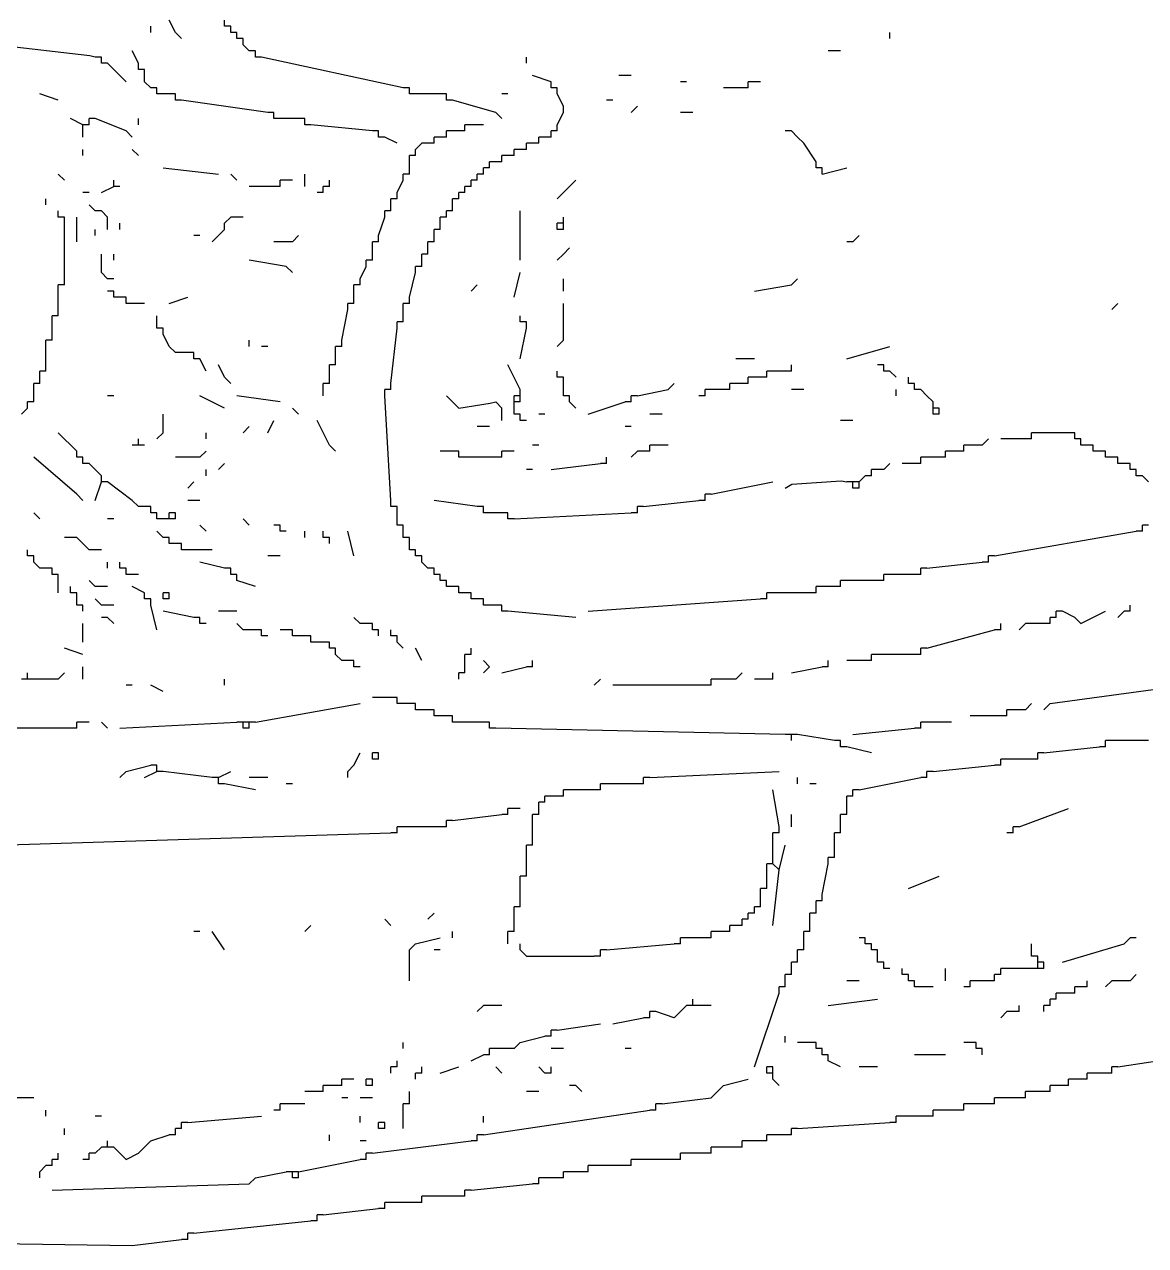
# Model space of a CAD drawing. Extents: x 0.03 to 8.61, y 0.04 to 5.34.
# Drawn here: x 4.274 to 5.547, y 0.245 to 1.633 of the extents above; entities that cross this region are included whole.
import ezdxf

# ---------------------------------------------------------------- set-up
doc = ezdxf.new("R2010")
doc.units = 0

msp = doc.modelspace()

# ---------------------------------------------------------------- linework, layer by layer
at = {"color": 7, "linetype": 'CONTINUOUS'}
for p, q in [((4.445, 1.624), (4.438, 1.638)), ((4.501, 1.631), (4.501, 1.638)), ((4.417, 1.624), (4.417, 1.631)), ((4.508, 1.631), (4.501, 1.631)), ((4.508, 1.624), (4.508, 1.631)), ((4.3477, 1.5974), (4.1508, 1.6203)), ((4.452, 1.617), (4.445, 1.624)), ((4.515, 1.624), (4.508, 1.624)), ((4.522, 1.617), (4.515, 1.617)), ((4.354, 1.596), (4.3477, 1.5974)), ((4.403, 1.589), (4.396, 1.603)), ((4.529, 1.603), (4.522, 1.61)), ((4.536, 1.603), (4.529, 1.603)), ((4.361, 1.596), (4.354, 1.596)), ((4.361, 1.589), (4.361, 1.596)), ((4.368, 1.589), (4.361, 1.589)), ((4.382, 1.575), (4.368, 1.589)), ((4.543, 1.596), (4.536, 1.596)), ((4.844, 1.589), (4.844, 1.596)), ((4.389, 1.568), (4.382, 1.575)), ((4.872, 1.568), (4.851, 1.575)), ((4.963, 1.575), (4.949, 1.575)), ((4.417, 1.561), (4.41, 1.568)), ((4.424, 1.561), (4.417, 1.561)), ((4.424, 1.554), (4.424, 1.561)), ((4.711, 1.561), (4.704, 1.561)), ((4.711, 1.554), (4.711, 1.561)), ((4.879, 1.561), (4.872, 1.561)), ((4.431, 1.554), (4.424, 1.554)), ((4.438, 1.554), (4.431, 1.554)), ((4.445, 1.554), (4.438, 1.554)), ((4.445, 1.547), (4.445, 1.554)), ((4.452, 1.547), (4.445, 1.547)), ((4.55, 1.533), (4.452, 1.547)), ((4.746, 1.554), (4.718, 1.554)), ((4.753, 1.554), (4.746, 1.554)), ((4.753, 1.547), (4.753, 1.554)), ((4.823, 1.554), (4.816, 1.554)), ((4.886, 1.54), (4.879, 1.554)), ((4.557, 1.533), (4.55, 1.533)), ((4.557, 1.526), (4.557, 1.533)), ((4.816, 1.526), (4.809, 1.533)), ((4.354, 1.526), (4.347, 1.526)), ((4.564, 1.526), (4.557, 1.526)), ((4.585, 1.526), (4.564, 1.526)), ((4.592, 1.526), (4.585, 1.526)), ((4.592, 1.519), (4.592, 1.526)), ((4.599, 1.519), (4.592, 1.519)), ((4.669, 1.512), (4.599, 1.519)), ((4.781, 1.519), (4.774, 1.519)), ((4.774, 1.512), (4.774, 1.519)), ((4.795, 1.519), (4.781, 1.519)), ((4.676, 1.512), (4.669, 1.512)), ((4.676, 1.505), (4.676, 1.512)), ((4.683, 1.505), (4.676, 1.505)), ((4.697, 1.498), (4.683, 1.505)), ((4.746, 1.505), (4.739, 1.505)), ((4.739, 1.498), (4.739, 1.505)), ((4.753, 1.505), (4.746, 1.505)), ((4.76, 1.512), (4.753, 1.512)), ((4.753, 1.505), (4.753, 1.512)), ((4.767, 1.512), (4.76, 1.512)), ((4.774, 1.512), (4.767, 1.512)), ((5.145, 1.512), (5.138, 1.512)), ((5.152, 1.505), (5.145, 1.512)), ((5.159, 1.498), (5.152, 1.505)), ((4.34, 1.484), (4.34, 1.491)), ((4.718, 1.491), (4.725, 1.498)), ((4.718, 1.484), (4.718, 1.491)), ((4.732, 1.498), (4.725, 1.498)), ((4.739, 1.498), (4.732, 1.498)), ((4.718, 1.484), (4.711, 1.484)), ((4.711, 1.477), (4.711, 1.484)), ((4.711, 1.47), (4.711, 1.477)), ((4.319, 1.456), (4.312, 1.463)), ((4.431, 1.47), (4.494, 1.463)), ((4.515, 1.456), (4.508, 1.463)), ((4.592, 1.449), (4.592, 1.463)), ((4.711, 1.463), (4.704, 1.463)), ((4.704, 1.456), (4.704, 1.463)), ((4.711, 1.463), (4.711, 1.47)), ((5.18, 1.47), (5.173, 1.47)), ((5.18, 1.463), (5.18, 1.47)), ((5.18, 1.463), (5.208, 1.47)), ((4.361, 1.442), (4.375, 1.449)), ((4.375, 1.449), (4.375, 1.456)), ((4.382, 1.449), (4.375, 1.449)), ((4.557, 1.449), (4.529, 1.449)), ((4.564, 1.449), (4.557, 1.449)), ((4.571, 1.456), (4.564, 1.456)), ((4.564, 1.449), (4.564, 1.456)), ((4.578, 1.456), (4.571, 1.456)), ((4.62, 1.449), (4.613, 1.449)), ((4.613, 1.442), (4.613, 1.449)), ((4.62, 1.449), (4.62, 1.456)), ((4.697, 1.442), (4.704, 1.456)), ((4.788, 1.456), (4.781, 1.456)), ((4.781, 1.449), (4.781, 1.456)), ((4.886, 1.442), (4.893, 1.449)), ((4.893, 1.449), (4.9, 1.456)), ((4.298, 1.428), (4.298, 1.435)), ((4.347, 1.442), (4.34, 1.442)), ((4.613, 1.442), (4.606, 1.442)), ((4.697, 1.435), (4.69, 1.435)), ((4.69, 1.428), (4.69, 1.435)), ((4.697, 1.435), (4.697, 1.442)), ((4.879, 1.435), (4.886, 1.442)), ((4.354, 1.421), (4.347, 1.428)), ((4.361, 1.421), (4.354, 1.421)), ((4.368, 1.414), (4.361, 1.421)), ((4.69, 1.421), (4.683, 1.421)), ((4.683, 1.414), (4.683, 1.421)), ((4.69, 1.421), (4.69, 1.428)), ((4.319, 1.407), (4.319, 1.414)), ((4.333, 1.386), (4.333, 1.414)), ((4.368, 1.4), (4.368, 1.414)), ((4.382, 1.4), (4.382, 1.407)), ((4.501, 1.407), (4.508, 1.414)), ((4.501, 1.4), (4.501, 1.407)), ((4.522, 1.414), (4.508, 1.414)), ((4.676, 1.393), (4.683, 1.414)), ((4.879, 1.4), (4.879, 1.407)), ((4.354, 1.393), (4.354, 1.4)), ((4.473, 1.393), (4.466, 1.393)), ((4.487, 1.386), (4.494, 1.393)), ((4.494, 1.393), (4.501, 1.4)), ((4.578, 1.386), (4.585, 1.393)), ((4.676, 1.386), (4.676, 1.393)), ((4.886, 1.4), (4.879, 1.4)), ((5.215, 1.386), (5.222, 1.393)), ((4.578, 1.386), (4.557, 1.386)), ((4.676, 1.386), (4.669, 1.386)), ((4.669, 1.379), (4.669, 1.386)), ((4.669, 1.372), (4.669, 1.379)), ((4.886, 1.372), (4.893, 1.379)), ((5.215, 1.386), (5.208, 1.386)), ((4.361, 1.351), (4.361, 1.372)), ((4.375, 1.365), (4.375, 1.372)), ((4.571, 1.358), (4.529, 1.365)), ((4.669, 1.365), (4.662, 1.365)), ((4.662, 1.358), (4.662, 1.365)), ((4.669, 1.365), (4.669, 1.372)), ((4.879, 1.365), (4.886, 1.372)), ((4.368, 1.344), (4.361, 1.351)), ((4.578, 1.351), (4.571, 1.358)), ((4.655, 1.344), (4.662, 1.358)), ((4.83, 1.323), (4.837, 1.351)), ((4.319, 1.337), (4.312, 1.337)), ((4.312, 1.33), (4.312, 1.337)), ((4.375, 1.344), (4.368, 1.344)), ((4.655, 1.337), (4.648, 1.337)), ((4.648, 1.33), (4.648, 1.337)), ((4.655, 1.337), (4.655, 1.344)), ((5.103, 1.33), (5.145, 1.337)), ((5.145, 1.337), (5.152, 1.344)), ((4.312, 1.309), (4.312, 1.33)), ((4.375, 1.33), (4.368, 1.33)), ((4.375, 1.323), (4.375, 1.33)), ((4.382, 1.323), (4.375, 1.323)), ((4.389, 1.323), (4.382, 1.323)), ((4.389, 1.316), (4.389, 1.323)), ((4.438, 1.316), (4.459, 1.323)), ((4.648, 1.323), (4.648, 1.33)), ((4.648, 1.316), (4.648, 1.323)), ((4.312, 1.302), (4.312, 1.309)), ((4.396, 1.316), (4.389, 1.316)), ((4.41, 1.316), (4.396, 1.316)), ((4.634, 1.274), (4.641, 1.309)), ((4.648, 1.316), (4.641, 1.316)), ((4.641, 1.309), (4.641, 1.316)), ((4.886, 1.274), (4.886, 1.316)), ((5.509, 1.309), (5.516, 1.316)), ((4.312, 1.302), (4.305, 1.302)), ((4.305, 1.295), (4.305, 1.302)), ((4.305, 1.281), (4.305, 1.295)), ((4.424, 1.295), (4.424, 1.302)), ((4.424, 1.288), (4.424, 1.295)), ((4.837, 1.295), (4.837, 1.302)), ((4.844, 1.295), (4.837, 1.295)), ((4.305, 1.274), (4.305, 1.281)), ((4.431, 1.288), (4.424, 1.288)), ((4.431, 1.281), (4.431, 1.288)), ((4.438, 1.267), (4.431, 1.281)), ((4.305, 1.274), (4.298, 1.274)), ((4.298, 1.267), (4.298, 1.274)), ((4.298, 1.246), (4.298, 1.267)), ((4.445, 1.26), (4.438, 1.267)), ((4.529, 1.267), (4.529, 1.274)), ((4.55, 1.267), (4.543, 1.267)), ((4.634, 1.267), (4.627, 1.267)), ((4.627, 1.26), (4.627, 1.267)), ((4.634, 1.267), (4.634, 1.274)), ((4.879, 1.267), (4.886, 1.274)), ((5.208, 1.253), (5.257, 1.267)), ((4.459, 1.26), (4.445, 1.26)), ((4.466, 1.26), (4.459, 1.26)), ((4.466, 1.253), (4.466, 1.26)), ((4.473, 1.253), (4.466, 1.253)), ((4.48, 1.239), (4.473, 1.253)), ((4.627, 1.253), (4.627, 1.26)), ((4.627, 1.246), (4.627, 1.253)), ((5.103, 1.253), (5.082, 1.253)), ((4.298, 1.239), (4.291, 1.239)), ((4.291, 1.232), (4.291, 1.239)), ((4.298, 1.239), (4.298, 1.246)), ((4.501, 1.232), (4.494, 1.246)), ((4.627, 1.246), (4.62, 1.246)), ((4.62, 1.239), (4.62, 1.246)), ((4.62, 1.232), (4.62, 1.239)), ((4.837, 1.218), (4.823, 1.246)), ((5.124, 1.239), (5.117, 1.239)), ((5.117, 1.232), (5.117, 1.239)), ((5.138, 1.239), (5.124, 1.239)), ((5.145, 1.239), (5.138, 1.239)), ((5.145, 1.239), (5.145, 1.246)), ((4.291, 1.225), (4.284, 1.225)), ((4.284, 1.218), (4.284, 1.225)), ((4.291, 1.225), (4.291, 1.232)), ((4.508, 1.225), (4.501, 1.232)), ((4.62, 1.225), (4.613, 1.225)), ((4.613, 1.218), (4.613, 1.225)), ((4.62, 1.225), (4.62, 1.232)), ((4.886, 1.218), (4.886, 1.225)), ((5.005, 1.218), (5.012, 1.225)), ((5.082, 1.225), (5.075, 1.225)), ((5.075, 1.218), (5.075, 1.225)), ((5.089, 1.225), (5.082, 1.225)), ((5.096, 1.225), (5.089, 1.225)), ((5.103, 1.232), (5.096, 1.232)), ((5.096, 1.225), (5.096, 1.232)), ((5.11, 1.232), (5.103, 1.232)), ((5.117, 1.232), (5.11, 1.232)), ((5.278, 1.225), (5.278, 1.232)), ((5.285, 1.225), (5.278, 1.225)), ((4.284, 1.211), (4.284, 1.218)), ((4.284, 1.204), (4.284, 1.211)), ((4.375, 1.211), (4.368, 1.211)), ((4.501, 1.197), (4.473, 1.211)), ((4.564, 1.204), (4.515, 1.211)), ((4.613, 1.211), (4.613, 1.218)), ((4.837, 1.211), (4.83, 1.211)), ((4.83, 1.204), (4.83, 1.211)), ((4.837, 1.211), (4.837, 1.218)), ((4.837, 1.204), (4.837, 1.211)), ((4.97, 1.211), (4.963, 1.211)), ((4.963, 1.204), (4.963, 1.211)), ((4.97, 1.211), (5.005, 1.218)), ((5.068, 1.218), (5.054, 1.218)), ((5.075, 1.218), (5.068, 1.218)), ((5.306, 1.204), (5.299, 1.211)), ((4.27, 1.19), (4.277, 1.197)), ((4.284, 1.204), (4.277, 1.204)), ((4.277, 1.197), (4.277, 1.204)), ((4.585, 1.19), (4.578, 1.197)), ((4.816, 1.183), (4.816, 1.197)), ((4.963, 1.204), (4.956, 1.204)), ((4.431, 1.169), (4.431, 1.19)), ((4.55, 1.169), (4.557, 1.183)), ((4.62, 1.155), (4.606, 1.183)), ((4.837, 1.19), (4.83, 1.19)), ((4.837, 1.183), (4.837, 1.19)), ((4.844, 1.183), (4.837, 1.183)), ((4.865, 1.19), (4.858, 1.19)), ((4.333, 1.148), (4.312, 1.169)), ((4.424, 1.162), (4.431, 1.169)), ((4.48, 1.162), (4.48, 1.169)), ((4.522, 1.169), (4.529, 1.176)), ((4.802, 1.176), (4.788, 1.176)), ((4.403, 1.155), (4.396, 1.155)), ((4.403, 1.155), (4.403, 1.162)), ((4.41, 1.155), (4.403, 1.155)), ((4.858, 1.155), (4.851, 1.155)), ((5.474, 1.162), (5.467, 1.162)), ((5.474, 1.155), (5.474, 1.162)), ((5.481, 1.155), (5.474, 1.155)), ((5.488, 1.155), (5.481, 1.155)), ((5.488, 1.148), (5.488, 1.155)), ((4.333, 1.099), (4.284, 1.141)), ((4.333, 1.141), (4.333, 1.148)), ((4.34, 1.141), (4.333, 1.141)), ((4.34, 1.134), (4.34, 1.141)), ((4.473, 1.141), (4.445, 1.141)), ((4.473, 1.141), (4.48, 1.148)), ((4.76, 1.148), (4.746, 1.148)), ((4.767, 1.148), (4.76, 1.148)), ((4.767, 1.141), (4.767, 1.148)), ((4.774, 1.141), (4.767, 1.141)), ((4.809, 1.141), (4.774, 1.141)), ((4.816, 1.141), (4.809, 1.141)), ((4.823, 1.148), (4.816, 1.148)), ((4.816, 1.141), (4.816, 1.148)), ((4.83, 1.148), (4.823, 1.148)), ((4.935, 1.134), (4.935, 1.141)), ((4.963, 1.141), (4.97, 1.148)), ((5.32, 1.141), (5.313, 1.141)), ((5.495, 1.148), (5.488, 1.148)), ((5.502, 1.148), (5.495, 1.148)), ((5.502, 1.141), (5.502, 1.148)), ((5.509, 1.141), (5.502, 1.141)), ((5.516, 1.141), (5.509, 1.141)), ((5.516, 1.134), (5.516, 1.141)), ((4.347, 1.134), (4.34, 1.134)), ((4.361, 1.12), (4.347, 1.134)), ((4.48, 1.12), (4.48, 1.127)), ((4.494, 1.127), (4.501, 1.134)), ((4.851, 1.127), (4.844, 1.127)), ((4.872, 1.127), (4.928, 1.134)), ((4.935, 1.134), (4.928, 1.134)), ((5.523, 1.134), (5.516, 1.134)), ((5.537, 1.127), (5.53, 1.127)), ((5.537, 1.12), (5.537, 1.127)), ((4.354, 1.092), (4.361, 1.113)), ((4.361, 1.113), (4.361, 1.12)), ((4.368, 1.113), (4.361, 1.113)), ((4.396, 1.092), (4.368, 1.113)), ((4.459, 1.106), (4.466, 1.113)), ((5.215, 1.113), (5.208, 1.113)), ((5.222, 1.113), (5.215, 1.113)), ((5.215, 1.106), (5.215, 1.113)), ((5.222, 1.106), (5.222, 1.113)), ((5.544, 1.12), (5.537, 1.12)), ((5.551, 1.113), (5.544, 1.12)), ((4.34, 1.092), (4.333, 1.099)), ((5.047, 1.092), (5.047, 1.099)), ((5.222, 1.106), (5.215, 1.106)), ((4.403, 1.085), (4.396, 1.092)), ((4.41, 1.085), (4.403, 1.085)), ((4.417, 1.085), (4.41, 1.085)), ((4.417, 1.078), (4.417, 1.085)), ((4.473, 1.092), (4.459, 1.092)), ((4.788, 1.085), (4.739, 1.092)), ((4.795, 1.085), (4.788, 1.085)), ((4.795, 1.078), (4.795, 1.085)), ((4.291, 1.071), (4.284, 1.078)), ((4.375, 1.071), (4.368, 1.071)), ((4.424, 1.078), (4.417, 1.078)), ((4.424, 1.071), (4.424, 1.078)), ((4.431, 1.071), (4.424, 1.071)), ((4.438, 1.071), (4.431, 1.071)), ((4.445, 1.078), (4.438, 1.078)), ((4.438, 1.071), (4.438, 1.078)), ((4.445, 1.071), (4.438, 1.071)), ((4.445, 1.071), (4.445, 1.078)), ((4.529, 1.064), (4.522, 1.071)), ((4.802, 1.078), (4.795, 1.078)), ((4.816, 1.078), (4.802, 1.078)), ((4.823, 1.078), (4.816, 1.078)), ((4.823, 1.071), (4.823, 1.078)), ((4.83, 1.071), (4.823, 1.071)), ((4.83, 1.071), (4.963, 1.078)), ((4.97, 1.078), (4.963, 1.078)), ((4.431, 1.05), (4.424, 1.057)), ((4.48, 1.057), (4.473, 1.064)), ((4.564, 1.064), (4.557, 1.064)), ((4.564, 1.057), (4.564, 1.064)), ((4.571, 1.057), (4.564, 1.057)), ((4.592, 1.05), (4.592, 1.057)), ((4.613, 1.05), (4.613, 1.057)), ((4.648, 1.029), (4.641, 1.057)), ((5.376, 1.029), (5.537, 1.057)), ((5.551, 1.064), (5.544, 1.064)), ((5.544, 1.057), (5.544, 1.064)), ((4.333, 1.05), (4.319, 1.05)), ((4.34, 1.043), (4.333, 1.05)), ((4.347, 1.036), (4.34, 1.043)), ((4.438, 1.05), (4.431, 1.05)), ((4.438, 1.043), (4.438, 1.05)), ((4.445, 1.043), (4.438, 1.043)), ((4.452, 1.043), (4.445, 1.043)), ((4.452, 1.036), (4.452, 1.043)), ((4.62, 1.05), (4.613, 1.05)), ((4.62, 1.043), (4.62, 1.05)), ((4.277, 1.029), (4.277, 1.036)), ((4.284, 1.029), (4.277, 1.029)), ((4.284, 1.022), (4.284, 1.029)), ((4.361, 1.036), (4.347, 1.036)), ((4.459, 1.036), (4.452, 1.036)), ((4.487, 1.036), (4.459, 1.036)), ((4.564, 1.029), (4.55, 1.029)), ((4.291, 1.015), (4.284, 1.022)), ((4.298, 1.015), (4.291, 1.015)), ((4.305, 1.015), (4.298, 1.015)), ((4.305, 1.008), (4.305, 1.015)), ((4.368, 1.015), (4.368, 1.022)), ((4.382, 1.015), (4.382, 1.022)), ((4.389, 1.015), (4.382, 1.015)), ((4.389, 1.008), (4.389, 1.015)), ((4.501, 1.015), (4.473, 1.022)), ((4.508, 1.015), (4.501, 1.015)), ((4.508, 1.008), (4.508, 1.015)), ((4.312, 1.008), (4.305, 1.008)), ((4.312, 1.001), (4.312, 1.008)), ((4.312, 0.987), (4.312, 1.001)), ((4.354, 0.994), (4.347, 1.001)), ((4.396, 1.008), (4.389, 1.008)), ((4.403, 1.008), (4.396, 1.008)), ((4.515, 1.008), (4.508, 1.008)), ((4.515, 1.001), (4.515, 1.008)), ((4.536, 0.994), (4.515, 1.001)), ((5.208, 1.001), (5.201, 1.001)), ((5.201, 0.994), (5.201, 1.001)), ((5.243, 1.001), (5.208, 1.001)), ((5.257, 1.008), (5.25, 1.008)), ((5.25, 1.001), (5.25, 1.008)), ((5.285, 1.008), (5.257, 1.008)), ((4.326, 0.987), (4.326, 0.994)), ((4.333, 0.987), (4.326, 0.987)), ((4.333, 0.98), (4.333, 0.987)), ((4.368, 0.994), (4.354, 0.994)), ((4.41, 0.987), (4.396, 0.994)), ((4.41, 0.98), (4.41, 0.987)), ((4.438, 0.987), (4.431, 0.987)), ((4.431, 0.98), (4.431, 0.987)), ((4.438, 0.98), (4.438, 0.987)), ((4.781, 0.987), (4.774, 0.987)), ((5.18, 0.994), (5.173, 0.994)), ((5.194, 0.994), (5.18, 0.994)), ((5.201, 0.994), (5.194, 0.994)), ((4.333, 0.973), (4.333, 0.98)), ((4.34, 0.973), (4.333, 0.973)), ((4.34, 0.966), (4.34, 0.973)), ((4.361, 0.973), (4.354, 0.98)), ((4.375, 0.973), (4.361, 0.973)), ((4.417, 0.98), (4.41, 0.98)), ((4.417, 0.973), (4.417, 0.98)), ((4.424, 0.945), (4.417, 0.973)), ((4.438, 0.98), (4.431, 0.98)), ((4.795, 0.98), (4.788, 0.98)), ((4.795, 0.973), (4.795, 0.98)), ((4.809, 0.973), (4.802, 0.973)), ((4.816, 0.973), (4.809, 0.973)), ((4.816, 0.966), (4.816, 0.973)), ((4.914, 0.966), (5.11, 0.98)), ((5.53, 0.966), (5.53, 0.973)), ((4.368, 0.959), (4.361, 0.959)), ((4.375, 0.952), (4.368, 0.959)), ((4.466, 0.959), (4.431, 0.966)), ((4.473, 0.959), (4.466, 0.959)), ((4.473, 0.952), (4.473, 0.959)), ((4.515, 0.966), (4.494, 0.966)), ((4.655, 0.952), (4.648, 0.959)), ((4.9, 0.959), (4.823, 0.966)), ((5.446, 0.959), (5.439, 0.959)), ((5.439, 0.952), (5.439, 0.959)), ((5.453, 0.966), (5.446, 0.966)), ((5.446, 0.959), (5.446, 0.966)), ((5.467, 0.959), (5.453, 0.966)), ((4.34, 0.931), (4.34, 0.952)), ((4.48, 0.952), (4.473, 0.952)), ((4.522, 0.945), (4.515, 0.952)), ((4.536, 0.945), (4.522, 0.945)), ((4.543, 0.945), (4.536, 0.945)), ((4.543, 0.938), (4.543, 0.945)), ((4.571, 0.945), (4.564, 0.945)), ((4.578, 0.945), (4.571, 0.945)), ((4.578, 0.938), (4.578, 0.945)), ((4.662, 0.952), (4.655, 0.952)), ((4.669, 0.952), (4.662, 0.952)), ((4.669, 0.945), (4.669, 0.952)), ((4.676, 0.945), (4.669, 0.945)), ((4.676, 0.938), (4.676, 0.945)), ((4.69, 0.938), (4.69, 0.945)), ((5.299, 0.924), (5.376, 0.945)), ((5.383, 0.945), (5.376, 0.945)), ((5.383, 0.945), (5.383, 0.952)), ((5.404, 0.945), (5.411, 0.952)), ((5.432, 0.952), (5.411, 0.952)), ((5.439, 0.952), (5.432, 0.952)), ((4.55, 0.938), (4.543, 0.938)), ((4.585, 0.938), (4.578, 0.938)), ((4.592, 0.938), (4.585, 0.938)), ((4.599, 0.938), (4.592, 0.938)), ((4.599, 0.931), (4.599, 0.938)), ((4.606, 0.931), (4.599, 0.931)), ((4.613, 0.931), (4.606, 0.931)), ((4.62, 0.931), (4.613, 0.931)), ((4.62, 0.924), (4.62, 0.931)), ((4.697, 0.938), (4.69, 0.938)), ((4.697, 0.931), (4.697, 0.938)), ((4.704, 0.924), (4.697, 0.931)), ((4.34, 0.917), (4.319, 0.924)), ((4.627, 0.924), (4.62, 0.924)), ((4.627, 0.917), (4.627, 0.924)), ((4.634, 0.91), (4.627, 0.917)), ((4.725, 0.91), (4.718, 0.924)), ((4.781, 0.917), (4.774, 0.917)), ((4.774, 0.91), (4.774, 0.917)), ((4.781, 0.917), (4.781, 0.924)), ((5.243, 0.917), (5.236, 0.917)), ((5.236, 0.91), (5.236, 0.917)), ((5.285, 0.917), (5.243, 0.917)), ((5.299, 0.924), (5.292, 0.924)), ((4.34, 0.889), (4.34, 0.903)), ((4.641, 0.91), (4.634, 0.91)), ((4.648, 0.91), (4.641, 0.91)), ((4.648, 0.903), (4.648, 0.91)), ((4.655, 0.903), (4.648, 0.903)), ((4.774, 0.903), (4.774, 0.91)), ((4.774, 0.896), (4.774, 0.903)), ((5.145, 0.896), (5.18, 0.903)), ((5.187, 0.903), (5.18, 0.903)), ((5.187, 0.903), (5.187, 0.91)), ((5.229, 0.91), (5.208, 0.91)), ((5.236, 0.91), (5.229, 0.91)), ((4.277, 0.889), (4.27, 0.889)), ((4.277, 0.889), (4.277, 0.896)), ((4.284, 0.889), (4.277, 0.889)), ((4.312, 0.889), (4.284, 0.889)), ((4.312, 0.889), (4.319, 0.896)), ((4.501, 0.882), (4.501, 0.889)), ((4.774, 0.896), (4.767, 0.896)), ((4.767, 0.889), (4.767, 0.896)), ((5.082, 0.889), (5.089, 0.896)), ((5.117, 0.889), (5.103, 0.889)), ((5.124, 0.889), (5.117, 0.889)), ((5.124, 0.889), (5.124, 0.896)), ((4.396, 0.882), (4.389, 0.882)), ((4.431, 0.875), (4.417, 0.882)), ((5.439, 0.861), (5.593, 0.882)), ((4.536, 0.84), (4.655, 0.861)), ((4.69, 0.868), (4.669, 0.868)), ((4.697, 0.868), (4.69, 0.868)), ((4.697, 0.861), (4.697, 0.868)), ((4.704, 0.861), (4.697, 0.861)), ((4.711, 0.861), (4.704, 0.861)), ((4.718, 0.861), (4.711, 0.861)), ((4.718, 0.854), (4.718, 0.861)), ((5.411, 0.854), (5.418, 0.861)), ((5.432, 0.854), (5.439, 0.861)), ((4.725, 0.854), (4.718, 0.854)), ((4.732, 0.854), (4.725, 0.854)), ((4.739, 0.854), (4.732, 0.854)), ((4.739, 0.847), (4.739, 0.854)), ((4.746, 0.847), (4.739, 0.847)), ((4.753, 0.847), (4.746, 0.847)), ((4.76, 0.847), (4.753, 0.847)), ((4.76, 0.84), (4.76, 0.847)), ((5.383, 0.847), (5.348, 0.847)), ((5.39, 0.847), (5.383, 0.847)), ((5.397, 0.854), (5.39, 0.854)), ((5.39, 0.847), (5.39, 0.854)), ((5.411, 0.854), (5.397, 0.854)), ((4.326, 0.833), (4.214, 0.833)), ((4.333, 0.833), (4.326, 0.833)), ((4.34, 0.84), (4.333, 0.84)), ((4.333, 0.833), (4.333, 0.84)), ((4.347, 0.84), (4.34, 0.84)), ((4.368, 0.833), (4.361, 0.84)), ((4.382, 0.833), (4.515, 0.84)), ((4.522, 0.84), (4.515, 0.84)), ((4.529, 0.84), (4.522, 0.84)), ((4.522, 0.833), (4.522, 0.84)), ((4.529, 0.833), (4.522, 0.833)), ((4.536, 0.84), (4.529, 0.84)), ((4.529, 0.833), (4.529, 0.84)), ((4.767, 0.84), (4.76, 0.84)), ((4.795, 0.84), (4.767, 0.84)), ((5.215, 0.826), (5.285, 0.833)), ((5.299, 0.84), (5.292, 0.84)), ((5.292, 0.833), (5.292, 0.84)), ((5.327, 0.84), (5.299, 0.84)), ((5.145, 0.826), (5.138, 0.826)), ((5.152, 0.826), (5.145, 0.826)), ((5.145, 0.819), (5.145, 0.826)), ((5.194, 0.819), (5.152, 0.826)), ((5.201, 0.819), (5.194, 0.819)), ((5.551, 0.819), (5.544, 0.819)), ((4.648, 0.791), (4.655, 0.805)), ((4.676, 0.805), (4.669, 0.805)), ((4.669, 0.798), (4.669, 0.805)), ((4.676, 0.798), (4.669, 0.798)), ((4.676, 0.798), (4.676, 0.805)), ((5.425, 0.798), (5.418, 0.798)), ((5.425, 0.798), (5.425, 0.805)), ((4.382, 0.777), (4.389, 0.784)), ((4.389, 0.784), (4.417, 0.791)), ((4.41, 0.777), (4.424, 0.784)), ((4.424, 0.784), (4.424, 0.791)), ((4.431, 0.784), (4.424, 0.784)), ((4.487, 0.777), (4.431, 0.784)), ((4.494, 0.777), (4.508, 0.784)), ((4.641, 0.784), (4.648, 0.791)), ((4.641, 0.777), (4.641, 0.784)), ((4.984, 0.777), (5.131, 0.784)), ((5.383, 0.791), (5.376, 0.791)), ((4.494, 0.77), (4.494, 0.777)), ((4.501, 0.77), (4.494, 0.77)), ((4.536, 0.763), (4.501, 0.77)), ((4.55, 0.777), (4.529, 0.777)), ((4.578, 0.77), (4.571, 0.77)), ((4.935, 0.77), (4.928, 0.77)), ((4.928, 0.763), (4.928, 0.77)), ((4.97, 0.77), (4.935, 0.77)), ((4.977, 0.77), (4.97, 0.77)), ((4.984, 0.777), (4.977, 0.777)), ((4.977, 0.77), (4.977, 0.777)), ((5.152, 0.77), (5.152, 0.777)), ((5.173, 0.77), (5.166, 0.77)), ((4.872, 0.756), (4.865, 0.756)), ((4.865, 0.749), (4.865, 0.756)), ((4.879, 0.756), (4.872, 0.756)), ((4.886, 0.756), (4.879, 0.756)), ((4.893, 0.763), (4.886, 0.763)), ((4.886, 0.756), (4.886, 0.763)), ((4.921, 0.763), (4.893, 0.763)), ((4.928, 0.763), (4.921, 0.763)), ((4.83, 0.742), (4.823, 0.742)), ((4.823, 0.735), (4.823, 0.742)), ((4.837, 0.742), (4.83, 0.742)), ((4.865, 0.749), (4.858, 0.749)), ((4.858, 0.742), (4.858, 0.749)), ((4.858, 0.735), (4.858, 0.742)), ((4.76, 0.728), (4.753, 0.728)), ((4.753, 0.721), (4.753, 0.728)), ((4.76, 0.728), (4.816, 0.735)), ((4.823, 0.735), (4.816, 0.735)), ((4.858, 0.735), (4.851, 0.735)), ((4.851, 0.728), (4.851, 0.735)), ((5.145, 0.721), (5.145, 0.735)), ((4.242, 0.7), (4.69, 0.714)), ((4.697, 0.714), (4.69, 0.714)), ((4.704, 0.721), (4.697, 0.721)), ((4.697, 0.714), (4.697, 0.721)), ((4.746, 0.721), (4.704, 0.721)), ((4.753, 0.721), (4.746, 0.721)), ((5.131, 0.714), (5.124, 0.714)), ((5.131, 0.714), (5.131, 0.721)), ((5.124, 0.686), (5.124, 0.707)), ((5.131, 0.672), (5.138, 0.7)), ((5.124, 0.679), (5.124, 0.686)), ((5.131, 0.672), (5.124, 0.679)), ((5.278, 0.651), (5.313, 0.665)), ((5.11, 0.63), (5.103, 0.63)), ((5.11, 0.63), (5.11, 0.637)), ((5.096, 0.616), (5.089, 0.616)), ((5.089, 0.609), (5.089, 0.616)), ((5.103, 0.623), (5.096, 0.623)), ((5.096, 0.616), (5.096, 0.623)), ((5.054, 0.595), (5.054, 0.602)), ((5.068, 0.602), (5.061, 0.602)), ((5.082, 0.609), (5.075, 0.609)), ((5.075, 0.602), (5.075, 0.609)), ((5.089, 0.609), (5.082, 0.609)), ((4.837, 0.581), (4.837, 0.588)), ((4.935, 0.581), (5.012, 0.588)), ((5.019, 0.588), (5.019, 0.595)), ((5.047, 0.595), (5.026, 0.595)), ((5.159, 0.581), (5.159, 0.588)), ((5.229, 0.588), (5.229, 0.595)), ((5.418, 0.581), (5.418, 0.588)), ((5.453, 0.567), (5.523, 0.588)), ((5.523, 0.588), (5.53, 0.595)), ((5.537, 0.595), (5.53, 0.595)), ((4.844, 0.574), (4.837, 0.581)), ((4.844, 0.574), (4.921, 0.574)), ((4.928, 0.574), (4.921, 0.574)), ((4.935, 0.581), (4.928, 0.581)), ((4.928, 0.574), (4.928, 0.581)), ((5.418, 0.574), (5.418, 0.581)), ((5.425, 0.574), (5.418, 0.574)), ((5.425, 0.567), (5.425, 0.574)), ((5.145, 0.553), (5.145, 0.56)), ((5.32, 0.546), (5.32, 0.56)), ((5.39, 0.56), (5.383, 0.56)), ((5.383, 0.553), (5.383, 0.56)), ((5.418, 0.56), (5.39, 0.56)), ((5.425, 0.56), (5.418, 0.56)), ((5.432, 0.567), (5.425, 0.567)), ((5.425, 0.56), (5.425, 0.567)), ((5.432, 0.56), (5.425, 0.56)), ((5.432, 0.56), (5.432, 0.567)), ((5.145, 0.553), (5.138, 0.553)), ((5.222, 0.546), (5.208, 0.546)), ((5.278, 0.546), (5.278, 0.553)), ((5.285, 0.546), (5.278, 0.546)), ((5.285, 0.539), (5.285, 0.546)), ((5.355, 0.546), (5.348, 0.546)), ((5.348, 0.539), (5.348, 0.546)), ((5.369, 0.546), (5.355, 0.546)), ((5.376, 0.546), (5.369, 0.546)), ((5.383, 0.553), (5.376, 0.553)), ((5.376, 0.546), (5.376, 0.553)), ((5.53, 0.546), (5.537, 0.553)), ((5.103, 0.448), (5.131, 0.532)), ((5.131, 0.532), (5.131, 0.539)), ((5.292, 0.539), (5.285, 0.539)), ((5.306, 0.539), (5.292, 0.539)), ((5.348, 0.539), (5.341, 0.539)), ((5.453, 0.532), (5.446, 0.532)), ((5.446, 0.525), (5.446, 0.532)), ((5.46, 0.532), (5.453, 0.532)), ((5.467, 0.532), (5.46, 0.532)), ((5.474, 0.539), (5.467, 0.539)), ((5.467, 0.532), (5.467, 0.539)), ((5.481, 0.539), (5.474, 0.539)), ((5.404, 0.511), (5.404, 0.518)), ((5.439, 0.518), (5.432, 0.518)), ((5.432, 0.511), (5.432, 0.518)), ((5.446, 0.525), (5.439, 0.525)), ((5.439, 0.518), (5.439, 0.525)), ((5.012, 0.504), (4.991, 0.511)), ((5.012, 0.504), (5.019, 0.511)), ((5.383, 0.504), (5.39, 0.511)), ((5.397, 0.511), (5.39, 0.511)), ((5.404, 0.511), (5.397, 0.511)), ((5.138, 0.476), (5.138, 0.483)), ((5.166, 0.476), (5.152, 0.476)), ((5.173, 0.476), (5.166, 0.476)), ((5.173, 0.469), (5.173, 0.476)), ((5.348, 0.476), (5.341, 0.476)), ((5.355, 0.476), (5.348, 0.476)), ((5.355, 0.469), (5.355, 0.476)), ((4.963, 0.469), (4.956, 0.469)), ((5.18, 0.469), (5.173, 0.469)), ((5.18, 0.462), (5.18, 0.469)), ((5.187, 0.462), (5.18, 0.462)), ((5.187, 0.455), (5.187, 0.462)), ((5.32, 0.462), (5.285, 0.462)), ((5.362, 0.469), (5.355, 0.469)), ((5.362, 0.462), (5.362, 0.469)), ((5.516, 0.448), (5.649, 0.469)), ((4.816, 0.441), (4.809, 0.448)), ((4.865, 0.441), (4.858, 0.448)), ((4.872, 0.441), (4.872, 0.448)), ((5.124, 0.441), (5.124, 0.448)), ((5.201, 0.448), (5.187, 0.455)), ((5.243, 0.448), (5.222, 0.448)), ((5.516, 0.448), (5.509, 0.448)), ((5.509, 0.441), (5.509, 0.448)), ((4.872, 0.441), (4.865, 0.441)), ((5.068, 0.427), (5.096, 0.434)), ((5.467, 0.434), (5.46, 0.434)), ((5.46, 0.427), (5.46, 0.434)), ((5.474, 0.434), (5.467, 0.434)), ((5.481, 0.434), (5.474, 0.434)), ((5.488, 0.441), (5.481, 0.441)), ((5.481, 0.434), (5.481, 0.441)), ((5.502, 0.441), (5.488, 0.441)), ((5.509, 0.441), (5.502, 0.441)), ((4.711, 0.413), (4.711, 0.42)), ((4.858, 0.42), (4.844, 0.42)), ((4.9, 0.427), (4.893, 0.427)), ((4.907, 0.42), (4.9, 0.427)), ((5.054, 0.413), (5.061, 0.42)), ((5.061, 0.42), (5.068, 0.427)), ((5.418, 0.42), (5.411, 0.42)), ((5.411, 0.413), (5.411, 0.42)), ((5.432, 0.42), (5.418, 0.42)), ((5.439, 0.42), (5.432, 0.42)), ((4.711, 0.406), (4.704, 0.406)), ((4.704, 0.399), (4.704, 0.406)), ((4.711, 0.406), (4.711, 0.413)), ((4.998, 0.406), (4.991, 0.406)), ((4.991, 0.399), (4.991, 0.406)), ((4.998, 0.406), (5.054, 0.413)), ((5.348, 0.406), (5.341, 0.406)), ((5.341, 0.399), (5.341, 0.406)), ((5.369, 0.406), (5.348, 0.406)), ((5.376, 0.406), (5.369, 0.406)), ((5.383, 0.413), (5.376, 0.413)), ((5.376, 0.406), (5.376, 0.413)), ((5.411, 0.413), (5.404, 0.413)), ((4.655, 0.385), (4.655, 0.392)), ((4.704, 0.378), (4.704, 0.399)), ((4.795, 0.371), (4.984, 0.399)), ((4.795, 0.385), (4.795, 0.392)), ((4.991, 0.399), (4.984, 0.399)), ((5.271, 0.392), (5.264, 0.392)), ((5.306, 0.392), (5.299, 0.392)), ((5.313, 0.399), (5.306, 0.399)), ((5.306, 0.392), (5.306, 0.399)), ((5.334, 0.399), (5.313, 0.399)), ((5.341, 0.399), (5.334, 0.399)), ((4.683, 0.385), (4.676, 0.385)), ((4.676, 0.378), (4.676, 0.385)), ((4.683, 0.378), (4.676, 0.378)), ((4.683, 0.378), (4.683, 0.385)), ((5.152, 0.378), (5.145, 0.378)), ((5.264, 0.385), (5.257, 0.385)), ((4.62, 0.364), (4.62, 0.371)), ((4.662, 0.364), (4.655, 0.364)), ((4.669, 0.35), (4.781, 0.364)), ((4.788, 0.364), (4.781, 0.364)), ((4.795, 0.371), (4.788, 0.371)), ((4.788, 0.364), (4.788, 0.371)), ((5.089, 0.357), (5.089, 0.364)), ((5.11, 0.364), (5.096, 0.364)), ((5.117, 0.364), (5.11, 0.364)), ((5.145, 0.371), (5.138, 0.371)), ((4.375, 0.357), (4.389, 0.343)), ((4.389, 0.343), (4.403, 0.35)), ((4.669, 0.35), (4.662, 0.35)), ((4.662, 0.343), (4.662, 0.35)), ((5.019, 0.343), (5.019, 0.35)), ((5.047, 0.35), (5.026, 0.35)), ((5.054, 0.35), (5.047, 0.35)), ((5.054, 0.35), (5.054, 0.357)), ((5.082, 0.357), (5.061, 0.357)), ((5.089, 0.357), (5.082, 0.357)), ((4.585, 0.329), (4.655, 0.343)), ((4.662, 0.343), (4.655, 0.343)), ((4.963, 0.336), (4.956, 0.336)), ((4.963, 0.336), (4.963, 0.343)), ((5.012, 0.343), (4.97, 0.343)), ((5.019, 0.343), (5.012, 0.343)), ((4.291, 0.322), (4.291, 0.329)), ((4.529, 0.315), (4.536, 0.322)), ((4.536, 0.322), (4.571, 0.329)), ((4.578, 0.329), (4.571, 0.329)), ((4.585, 0.329), (4.578, 0.329)), ((4.578, 0.322), (4.578, 0.329)), ((4.585, 0.322), (4.578, 0.322)), ((4.585, 0.322), (4.585, 0.329)), ((4.858, 0.315), (4.858, 0.322)), ((4.879, 0.322), (4.865, 0.322)), ((4.886, 0.322), (4.879, 0.322)), ((4.914, 0.329), (4.907, 0.329)), ((4.305, 0.308), (4.529, 0.315)), ((4.774, 0.301), (4.774, 0.308)), ((4.781, 0.308), (4.851, 0.315)), ((4.858, 0.315), (4.851, 0.315)), ((4.683, 0.287), (4.683, 0.294)), ((4.725, 0.294), (4.718, 0.294)), ((4.774, 0.301), (4.767, 0.301)), ((4.606, 0.273), (4.606, 0.28)), ((4.613, 0.28), (4.676, 0.287)), ((4.683, 0.287), (4.676, 0.287)), ((4.466, 0.259), (4.599, 0.273)), ((4.606, 0.273), (4.599, 0.273)), ((3.6818, 0.2558), (4.396, 0.245)), ((4.396, 0.245), (4.452, 0.252)), ((4.466, 0.259), (4.459, 0.259)), ((4.459, 0.252), (4.459, 0.259))]:
    msp.add_line(p, q, dxfattribs=at)
at = {"color": 8, "linetype": 'CONTINUOUS'}
for p, q in [((4.515, 1.617), (4.515, 1.624)), ((4.522, 1.61), (4.522, 1.617)), ((4.536, 1.596), (4.536, 1.603)), ((4.403, 1.582), (4.403, 1.589)), ((4.41, 1.582), (4.403, 1.582)), ((4.41, 1.575), (4.41, 1.582)), ((4.41, 1.568), (4.41, 1.575)), ((4.312, 1.547), (4.291, 1.554)), ((4.34, 1.519), (4.326, 1.526)), ((4.347, 1.519), (4.34, 1.519)), ((4.34, 1.512), (4.34, 1.519)), ((4.347, 1.519), (4.347, 1.526)), ((4.389, 1.512), (4.354, 1.526)), ((4.403, 1.519), (4.403, 1.526)), ((4.34, 1.505), (4.34, 1.512)), ((4.396, 1.505), (4.389, 1.512)), ((4.403, 1.484), (4.396, 1.491)), ((4.312, 1.414), (4.312, 1.421)), ((4.319, 1.414), (4.312, 1.414)), ((4.319, 1.344), (4.319, 1.407)), ((4.319, 1.337), (4.319, 1.344)), ((4.627, 1.148), (4.62, 1.155)), ((4.69, 1.085), (4.69, 1.092)), ((4.697, 1.064), (4.697, 1.071)), ((4.704, 1.064), (4.697, 1.064)), ((4.711, 1.036), (4.711, 1.043)), ((4.718, 1.036), (4.711, 1.036)), ((4.76, 0.994), (4.753, 0.994)), ((4.802, 0.903), (4.795, 0.91)), ((4.795, 0.896), (4.802, 0.903)), ((4.816, 0.896), (4.844, 0.903)), ((4.851, 0.903), (4.844, 0.903)), ((4.851, 0.903), (4.851, 0.91)), ((4.802, 0.84), (4.795, 0.84)), ((4.802, 0.833), (4.802, 0.84)), ((4.809, 0.833), (4.802, 0.833)), ((5.208, 0.812), (5.201, 0.812)), ((4.851, 0.707), (4.851, 0.728)), ((5.124, 0.707), (5.124, 0.714))]:
    msp.add_line(p, q, dxfattribs=at)
at = {"color": 3, "linetype": 'CONTINUOUS'}
for p, q in [((5.257, 1.617), (5.257, 1.624)), ((5.201, 1.603), (5.187, 1.603)), ((5.026, 1.568), (5.019, 1.568)), ((5.089, 1.561), (5.068, 1.561)), ((5.096, 1.561), (5.089, 1.561)), ((5.103, 1.568), (5.096, 1.568)), ((5.096, 1.561), (5.096, 1.568)), ((5.11, 1.568), (5.103, 1.568)), ((4.942, 1.547), (4.935, 1.547)), ((4.963, 1.533), (4.97, 1.54)), ((5.033, 1.533), (5.019, 1.533)), ((5.173, 1.477), (5.159, 1.498)), ((5.173, 1.47), (5.173, 1.477)), ((4.837, 1.365), (4.837, 1.421)), ((4.886, 1.407), (4.879, 1.407)), ((4.886, 1.407), (4.886, 1.414)), ((4.886, 1.4), (4.886, 1.407)), ((4.781, 1.33), (4.788, 1.337)), ((4.886, 1.33), (4.886, 1.344)), ((4.844, 1.288), (4.844, 1.295)), ((4.837, 1.253), (4.844, 1.288)), ((4.879, 1.232), (4.879, 1.239)), ((5.25, 1.246), (5.243, 1.246)), ((5.25, 1.239), (5.25, 1.246)), ((5.257, 1.239), (5.25, 1.239)), ((5.264, 1.232), (5.257, 1.239)), ((4.886, 1.232), (4.879, 1.232)), ((4.886, 1.225), (4.886, 1.232)), ((5.285, 1.218), (5.285, 1.225)), ((4.753, 1.211), (4.767, 1.197)), ((4.886, 1.211), (4.886, 1.218)), ((4.893, 1.211), (4.886, 1.211)), ((4.893, 1.204), (4.893, 1.211)), ((5.047, 1.211), (5.04, 1.211)), ((5.054, 1.218), (5.047, 1.218)), ((5.047, 1.211), (5.047, 1.218)), ((5.159, 1.218), (5.145, 1.218)), ((5.264, 1.211), (5.264, 1.218)), ((5.292, 1.218), (5.285, 1.218)), ((5.299, 1.211), (5.292, 1.218)), ((4.767, 1.197), (4.8027, 1.2026)), ((4.8027, 1.2026), (4.809, 1.204)), ((4.816, 1.197), (4.809, 1.204)), ((4.837, 1.204), (4.83, 1.204)), ((4.83, 1.197), (4.83, 1.204)), ((4.83, 1.19), (4.83, 1.197)), ((4.9, 1.197), (4.893, 1.204)), ((4.914, 1.19), (4.956, 1.204)), ((5.306, 1.197), (5.306, 1.204)), ((5.313, 1.197), (5.306, 1.197)), ((5.306, 1.19), (5.306, 1.197)), ((5.313, 1.19), (5.313, 1.197)), ((4.998, 1.19), (4.984, 1.19)), ((5.215, 1.183), (5.201, 1.183)), ((5.313, 1.19), (5.306, 1.19)), ((4.963, 1.176), (4.956, 1.176)), ((5.425, 1.169), (5.418, 1.169)), ((5.418, 1.162), (5.418, 1.169)), ((5.46, 1.169), (5.425, 1.169)), ((5.467, 1.169), (5.46, 1.169)), ((5.467, 1.162), (5.467, 1.169)), ((4.991, 1.155), (4.984, 1.155)), ((4.984, 1.148), (4.984, 1.155)), ((5.005, 1.155), (4.991, 1.155)), ((5.348, 1.155), (5.341, 1.155)), ((5.341, 1.148), (5.341, 1.155)), ((5.362, 1.155), (5.348, 1.155)), ((5.362, 1.155), (5.369, 1.162)), ((5.411, 1.162), (5.383, 1.162)), ((5.418, 1.162), (5.411, 1.162)), ((4.977, 1.148), (4.97, 1.148)), ((4.984, 1.148), (4.977, 1.148)), ((5.299, 1.141), (5.292, 1.141)), ((5.292, 1.134), (5.292, 1.141)), ((5.313, 1.141), (5.299, 1.141)), ((5.327, 1.148), (5.32, 1.148)), ((5.32, 1.141), (5.32, 1.148)), ((5.334, 1.148), (5.327, 1.148)), ((5.341, 1.148), (5.334, 1.148)), ((5.243, 1.127), (5.236, 1.127)), ((5.236, 1.12), (5.236, 1.127)), ((5.25, 1.127), (5.243, 1.127)), ((5.25, 1.127), (5.257, 1.134)), ((5.285, 1.134), (5.271, 1.134)), ((5.292, 1.134), (5.285, 1.134)), ((5.53, 1.134), (5.523, 1.134)), ((5.53, 1.127), (5.53, 1.134)), ((5.054, 1.099), (5.124, 1.113)), ((5.138, 1.106), (5.1456, 1.1105)), ((5.1456, 1.1105), (5.2017, 1.1144)), ((5.2017, 1.1144), (5.208, 1.113)), ((5.222, 1.113), (5.229, 1.12)), ((5.236, 1.12), (5.229, 1.12)), ((5.054, 1.099), (5.047, 1.099)), ((4.977, 1.085), (4.97, 1.085)), ((4.97, 1.078), (4.97, 1.085)), ((4.977, 1.085), (5.04, 1.092)), ((5.047, 1.092), (5.04, 1.092)), ((5.544, 1.057), (5.537, 1.057)), ((5.376, 1.029), (5.369, 1.029)), ((5.369, 1.022), (5.369, 1.029)), ((5.299, 1.015), (5.292, 1.015)), ((5.292, 1.008), (5.292, 1.015)), ((5.299, 1.015), (5.362, 1.022)), ((5.369, 1.022), (5.362, 1.022)), ((5.25, 1.001), (5.243, 1.001)), ((5.292, 1.008), (5.285, 1.008)), ((5.124, 0.987), (5.117, 0.987)), ((5.117, 0.98), (5.117, 0.987)), ((5.166, 0.987), (5.124, 0.987)), ((5.173, 0.987), (5.166, 0.987)), ((5.173, 0.987), (5.173, 0.994)), ((5.117, 0.98), (5.11, 0.98)), ((5.201, 0.812), (5.201, 0.819)), ((4.424, 0.791), (4.417, 0.791)), ((4.494, 0.777), (4.487, 0.777)), ((5.131, 0.721), (5.124, 0.763)), ((5.404, 0.721), (5.46, 0.742)), ((5.397, 0.714), (5.39, 0.714)), ((5.404, 0.721), (5.397, 0.721)), ((5.397, 0.714), (5.397, 0.721)), ((5.124, 0.679), (5.117, 0.679)), ((5.117, 0.672), (5.117, 0.679)), ((5.117, 0.658), (5.117, 0.672)), ((5.117, 0.651), (5.117, 0.658)), ((5.117, 0.651), (5.11, 0.651)), ((5.11, 0.644), (5.11, 0.651)), ((5.11, 0.637), (5.11, 0.644)), ((5.103, 0.623), (5.103, 0.63)), ((5.061, 0.602), (5.054, 0.602)), ((5.026, 0.595), (5.019, 0.595)), ((5.229, 0.595), (5.222, 0.595)), ((5.236, 0.588), (5.229, 0.588)), ((5.236, 0.581), (5.236, 0.588)), ((5.159, 0.581), (5.152, 0.581)), ((5.152, 0.574), (5.152, 0.581)), ((5.152, 0.567), (5.152, 0.574)), ((5.243, 0.581), (5.236, 0.581)), ((5.243, 0.574), (5.243, 0.581)), ((5.243, 0.567), (5.243, 0.574)), ((5.152, 0.567), (5.145, 0.567)), ((5.145, 0.56), (5.145, 0.567)), ((5.25, 0.567), (5.243, 0.567)), ((5.25, 0.56), (5.25, 0.567)), ((5.257, 0.56), (5.25, 0.56)), ((5.271, 0.553), (5.271, 0.56)), ((5.138, 0.546), (5.138, 0.553)), ((5.138, 0.539), (5.138, 0.546)), ((5.278, 0.553), (5.271, 0.553)), ((5.481, 0.539), (5.481, 0.546)), ((5.502, 0.539), (5.509, 0.546)), ((5.53, 0.546), (5.509, 0.546)), ((5.138, 0.539), (5.131, 0.539)), ((4.788, 0.511), (4.795, 0.518)), ((4.816, 0.518), (4.795, 0.518)), ((5.019, 0.511), (5.026, 0.518)), ((5.033, 0.518), (5.026, 0.518)), ((5.033, 0.518), (5.033, 0.525)), ((5.04, 0.518), (5.033, 0.518)), ((5.054, 0.518), (5.04, 0.518)), ((5.187, 0.518), (5.243, 0.525)), ((4.942, 0.497), (4.977, 0.504)), ((4.984, 0.504), (4.977, 0.504)), ((4.991, 0.511), (4.984, 0.511)), ((4.984, 0.504), (4.984, 0.511)), ((4.879, 0.49), (4.872, 0.49)), ((4.872, 0.483), (4.872, 0.49)), ((4.879, 0.49), (4.928, 0.497)), ((4.704, 0.469), (4.704, 0.476)), ((4.83, 0.469), (4.837, 0.476)), ((4.837, 0.476), (4.865, 0.483)), ((4.872, 0.483), (4.865, 0.483)), ((4.781, 0.455), (4.795, 0.462)), ((4.802, 0.462), (4.795, 0.462)), ((4.809, 0.469), (4.802, 0.469)), ((4.802, 0.462), (4.802, 0.469)), ((4.83, 0.469), (4.809, 0.469)), ((4.886, 0.469), (4.872, 0.469)), ((4.697, 0.448), (4.69, 0.448)), ((4.69, 0.441), (4.69, 0.448)), ((4.697, 0.448), (4.697, 0.455)), ((4.725, 0.441), (4.725, 0.448)), ((4.746, 0.441), (4.767, 0.448)), ((4.641, 0.434), (4.634, 0.434)), ((4.634, 0.427), (4.634, 0.434)), ((4.648, 0.434), (4.641, 0.434)), ((4.669, 0.434), (4.662, 0.434)), ((4.662, 0.427), (4.662, 0.434)), ((4.669, 0.427), (4.669, 0.434)), ((4.725, 0.441), (4.718, 0.441)), ((4.718, 0.434), (4.718, 0.441)), ((4.606, 0.42), (4.592, 0.42)), ((4.613, 0.42), (4.606, 0.42)), ((4.62, 0.427), (4.613, 0.427)), ((4.613, 0.42), (4.613, 0.427)), ((4.627, 0.427), (4.62, 0.427)), ((4.634, 0.427), (4.627, 0.427)), ((4.669, 0.427), (4.662, 0.427)), ((5.446, 0.427), (5.439, 0.427)), ((5.439, 0.42), (5.439, 0.427)), ((5.453, 0.427), (5.446, 0.427)), ((5.46, 0.427), (5.453, 0.427)), ((4.284, 0.413), (4.249, 0.413)), ((4.571, 0.406), (4.564, 0.406)), ((4.564, 0.399), (4.564, 0.406)), ((4.592, 0.406), (4.571, 0.406)), ((4.641, 0.413), (4.634, 0.413)), ((4.669, 0.413), (4.655, 0.413)), ((4.298, 0.392), (4.298, 0.399)), ((4.361, 0.392), (4.354, 0.392)), ((4.459, 0.385), (4.543, 0.392)), ((4.564, 0.399), (4.557, 0.399)), ((4.319, 0.371), (4.319, 0.378)), ((4.452, 0.378), (4.445, 0.378)), ((4.445, 0.371), (4.445, 0.378)), ((4.459, 0.385), (4.452, 0.385)), ((4.452, 0.378), (4.452, 0.385)), ((4.368, 0.357), (4.368, 0.364)), ((4.41, 0.357), (4.417, 0.364)), ((4.417, 0.364), (4.438, 0.371)), ((4.445, 0.371), (4.438, 0.371)), ((4.312, 0.343), (4.312, 0.35)), ((4.354, 0.35), (4.347, 0.35)), ((4.347, 0.343), (4.347, 0.35)), ((4.354, 0.35), (4.361, 0.357)), ((4.368, 0.357), (4.361, 0.357)), ((4.375, 0.357), (4.368, 0.357)), ((4.403, 0.35), (4.41, 0.357)), ((4.291, 0.329), (4.298, 0.336)), ((4.305, 0.336), (4.298, 0.336)), ((4.312, 0.343), (4.305, 0.343)), ((4.305, 0.336), (4.305, 0.343)), ((4.347, 0.343), (4.34, 0.343))]:
    msp.add_line(p, q, dxfattribs=at)
at = {"color": 12, "linetype": 'CONTINUOUS'}
for p, q in [((4.704, 1.561), (4.543, 1.596)), ((4.718, 1.554), (4.711, 1.554)), ((4.76, 1.547), (4.753, 1.547)), ((4.809, 1.533), (4.76, 1.547)), ((4.879, 1.519), (4.886, 1.533)), ((4.886, 1.533), (4.886, 1.54)), ((4.879, 1.512), (4.879, 1.519)), ((4.865, 1.505), (4.858, 1.505)), ((4.858, 1.498), (4.858, 1.505)), ((4.872, 1.505), (4.865, 1.505)), ((4.879, 1.512), (4.872, 1.512)), ((4.872, 1.505), (4.872, 1.512)), ((4.837, 1.491), (4.83, 1.491)), ((4.83, 1.484), (4.83, 1.491)), ((4.844, 1.491), (4.837, 1.491)), ((4.851, 1.498), (4.844, 1.498)), ((4.844, 1.491), (4.844, 1.498)), ((4.858, 1.498), (4.851, 1.498)), ((4.809, 1.477), (4.802, 1.477)), ((4.802, 1.47), (4.802, 1.477)), ((4.816, 1.477), (4.809, 1.477)), ((4.823, 1.484), (4.816, 1.484)), ((4.816, 1.477), (4.816, 1.484)), ((4.83, 1.484), (4.823, 1.484)), ((4.795, 1.463), (4.788, 1.463)), ((4.788, 1.456), (4.788, 1.463)), ((4.802, 1.47), (4.795, 1.47)), ((4.795, 1.463), (4.795, 1.47)), ((4.781, 1.449), (4.774, 1.449)), ((4.774, 1.442), (4.774, 1.449)), ((4.767, 1.435), (4.76, 1.435)), ((4.76, 1.428), (4.76, 1.435)), ((4.774, 1.442), (4.767, 1.442)), ((4.767, 1.435), (4.767, 1.442)), ((4.76, 1.421), (4.753, 1.421)), ((4.753, 1.414), (4.753, 1.421)), ((4.76, 1.421), (4.76, 1.428)), ((4.753, 1.414), (4.746, 1.414)), ((4.746, 1.407), (4.746, 1.414)), ((4.746, 1.4), (4.746, 1.407)), ((4.746, 1.4), (4.739, 1.4)), ((4.739, 1.393), (4.739, 1.4)), ((4.739, 1.386), (4.739, 1.393)), ((4.739, 1.386), (4.732, 1.386)), ((4.732, 1.379), (4.732, 1.386)), ((4.732, 1.372), (4.732, 1.379)), ((4.732, 1.372), (4.725, 1.372)), ((4.725, 1.365), (4.725, 1.372)), ((4.725, 1.358), (4.725, 1.365)), ((4.711, 1.323), (4.718, 1.351)), ((4.725, 1.358), (4.718, 1.358)), ((4.718, 1.351), (4.718, 1.358)), ((4.711, 1.316), (4.711, 1.323)), ((4.711, 1.316), (4.704, 1.316)), ((4.704, 1.309), (4.704, 1.316)), ((4.704, 1.302), (4.704, 1.309)), ((4.704, 1.295), (4.697, 1.295)), ((4.697, 1.288), (4.697, 1.295)), ((4.704, 1.295), (4.704, 1.302)), ((4.69, 1.225), (4.697, 1.288)), ((4.69, 1.218), (4.69, 1.225)), ((4.69, 1.218), (4.683, 1.218)), ((4.683, 1.211), (4.683, 1.218)), ((4.69, 1.092), (4.683, 1.211)), ((4.697, 1.085), (4.69, 1.085)), ((4.697, 1.078), (4.697, 1.085)), ((4.697, 1.071), (4.697, 1.078)), ((4.704, 1.057), (4.704, 1.064)), ((4.704, 1.05), (4.704, 1.057)), ((4.711, 1.05), (4.704, 1.05)), ((4.711, 1.043), (4.711, 1.05)), ((4.718, 1.029), (4.718, 1.036)), ((4.725, 1.029), (4.718, 1.029)), ((4.725, 1.022), (4.725, 1.029)), ((4.732, 1.015), (4.725, 1.022)), ((4.739, 1.015), (4.732, 1.015)), ((4.739, 1.008), (4.739, 1.015)), ((4.746, 1.008), (4.739, 1.008)), ((4.746, 1.001), (4.746, 1.008)), ((4.753, 1.001), (4.746, 1.001)), ((4.753, 0.994), (4.753, 1.001)), ((4.767, 0.994), (4.76, 0.994)), ((4.767, 0.987), (4.767, 0.994)), ((4.774, 0.987), (4.767, 0.987)), ((4.781, 0.98), (4.781, 0.987)), ((4.788, 0.98), (4.781, 0.98)), ((4.802, 0.973), (4.795, 0.973)), ((4.823, 0.966), (4.816, 0.966)), ((4.921, 0.882), (4.928, 0.889)), ((5.061, 0.889), (5.054, 0.889)), ((5.054, 0.882), (5.054, 0.889)), ((5.082, 0.889), (5.061, 0.889)), ((5.047, 0.882), (4.942, 0.882)), ((5.054, 0.882), (5.047, 0.882)), ((5.138, 0.826), (4.809, 0.833)), ((5.509, 0.819), (5.502, 0.819)), ((5.502, 0.812), (5.502, 0.819)), ((5.544, 0.819), (5.509, 0.819)), ((5.236, 0.805), (5.208, 0.812)), ((5.432, 0.805), (5.495, 0.812)), ((5.502, 0.812), (5.495, 0.812)), ((5.39, 0.798), (5.383, 0.798)), ((5.383, 0.791), (5.383, 0.798)), ((5.418, 0.798), (5.39, 0.798)), ((5.432, 0.805), (5.425, 0.805)), ((5.306, 0.784), (5.299, 0.784)), ((5.299, 0.777), (5.299, 0.784)), ((5.306, 0.784), (5.376, 0.791)), ((5.222, 0.763), (5.292, 0.777)), ((5.299, 0.777), (5.292, 0.777)), ((5.215, 0.756), (5.208, 0.756)), ((5.208, 0.749), (5.208, 0.756)), ((5.222, 0.763), (5.215, 0.763)), ((5.215, 0.756), (5.215, 0.763)), ((5.208, 0.742), (5.208, 0.749)), ((5.208, 0.735), (5.208, 0.742)), ((5.208, 0.735), (5.201, 0.735)), ((5.201, 0.728), (5.201, 0.735)), ((5.201, 0.721), (5.201, 0.728)), ((5.201, 0.714), (5.194, 0.714)), ((5.194, 0.707), (5.194, 0.714)), ((5.201, 0.714), (5.201, 0.721)), ((4.851, 0.7), (4.844, 0.7)), ((4.844, 0.693), (4.844, 0.7)), ((4.851, 0.7), (4.851, 0.707)), ((5.194, 0.693), (5.194, 0.707)), ((4.844, 0.672), (4.844, 0.693)), ((5.194, 0.686), (5.187, 0.686)), ((5.187, 0.679), (5.187, 0.686)), ((5.194, 0.686), (5.194, 0.693)), ((4.844, 0.665), (4.844, 0.672)), ((5.124, 0.609), (5.131, 0.672)), ((5.18, 0.644), (5.187, 0.679)), ((4.844, 0.665), (4.837, 0.665)), ((4.837, 0.658), (4.837, 0.665)), ((4.837, 0.637), (4.837, 0.658)), ((5.18, 0.637), (5.18, 0.644)), ((4.837, 0.63), (4.83, 0.63)), ((4.83, 0.623), (4.83, 0.63)), ((4.837, 0.63), (4.837, 0.637)), ((5.18, 0.637), (5.173, 0.637)), ((5.173, 0.63), (5.173, 0.637)), ((5.173, 0.623), (5.173, 0.63)), ((4.69, 0.609), (4.683, 0.616)), ((4.732, 0.616), (4.739, 0.623)), ((4.83, 0.609), (4.83, 0.623)), ((5.173, 0.623), (5.166, 0.623)), ((5.166, 0.616), (5.166, 0.623)), ((5.166, 0.609), (5.166, 0.616)), ((4.473, 0.602), (4.466, 0.602)), ((4.501, 0.581), (4.487, 0.602)), ((4.592, 0.602), (4.599, 0.609)), ((4.76, 0.595), (4.76, 0.602)), ((4.83, 0.602), (4.823, 0.602)), ((4.823, 0.595), (4.823, 0.602)), ((4.83, 0.602), (4.83, 0.609)), ((5.166, 0.602), (5.159, 0.602)), ((5.159, 0.595), (5.159, 0.602)), ((5.166, 0.602), (5.166, 0.609)), ((4.711, 0.581), (4.718, 0.588)), ((4.718, 0.588), (4.746, 0.595)), ((4.823, 0.588), (4.823, 0.595)), ((5.159, 0.588), (5.159, 0.595)), ((4.711, 0.546), (4.711, 0.581)), ((4.746, 0.581), (4.739, 0.581))]:
    msp.add_line(p, q, dxfattribs=at)
at = {"color": 5, "linetype": 'CONTINUOUS'}
for p, q in [((4.872, 1.561), (4.872, 1.568)), ((4.879, 1.554), (4.879, 1.561)), ((5.474, 0.952), (5.467, 0.959)), ((5.474, 0.952), (5.502, 0.966)), ((5.516, 0.959), (5.523, 0.966)), ((5.53, 0.966), (5.523, 0.966)), ((5.292, 0.917), (5.285, 0.917)), ((5.292, 0.917), (5.292, 0.924)), ((5.292, 0.833), (5.285, 0.833)), ((5.124, 0.448), (5.117, 0.448)), ((5.117, 0.441), (5.117, 0.448)), ((5.124, 0.441), (5.117, 0.441)), ((5.124, 0.434), (5.124, 0.441)), ((5.131, 0.427), (5.124, 0.434)), ((5.404, 0.413), (5.383, 0.413)), ((5.264, 0.385), (5.264, 0.392)), ((5.299, 0.392), (5.271, 0.392)), ((5.145, 0.371), (5.145, 0.378)), ((5.152, 0.378), (5.257, 0.385)), ((5.096, 0.364), (5.089, 0.364)), ((5.124, 0.371), (5.117, 0.371)), ((5.117, 0.364), (5.117, 0.371)), ((5.138, 0.371), (5.124, 0.371)), ((5.026, 0.35), (5.019, 0.35)), ((5.061, 0.357), (5.054, 0.357)), ((4.921, 0.336), (4.914, 0.336)), ((4.914, 0.329), (4.914, 0.336)), ((4.956, 0.336), (4.921, 0.336)), ((4.97, 0.343), (4.963, 0.343)), ((4.865, 0.322), (4.858, 0.322)), ((4.893, 0.329), (4.886, 0.329)), ((4.886, 0.322), (4.886, 0.329)), ((4.907, 0.329), (4.893, 0.329)), ((4.781, 0.308), (4.774, 0.308)), ((4.69, 0.294), (4.683, 0.294)), ((4.718, 0.294), (4.69, 0.294)), ((4.732, 0.301), (4.725, 0.301)), ((4.725, 0.294), (4.725, 0.301)), ((4.767, 0.301), (4.732, 0.301)), ((4.613, 0.28), (4.606, 0.28))]:
    msp.add_line(p, q, dxfattribs=at)
at = {"color": 1, "linetype": 'CONTINUOUS'}
for p, q in [((5.075, 0.602), (5.068, 0.602)), ((5.019, 0.588), (5.012, 0.588)), ((5.054, 0.595), (5.047, 0.595)), ((4.459, 0.252), (4.452, 0.252))]:
    msp.add_line(p, q, dxfattribs=at)

doc.saveas('drawing.dxf')
